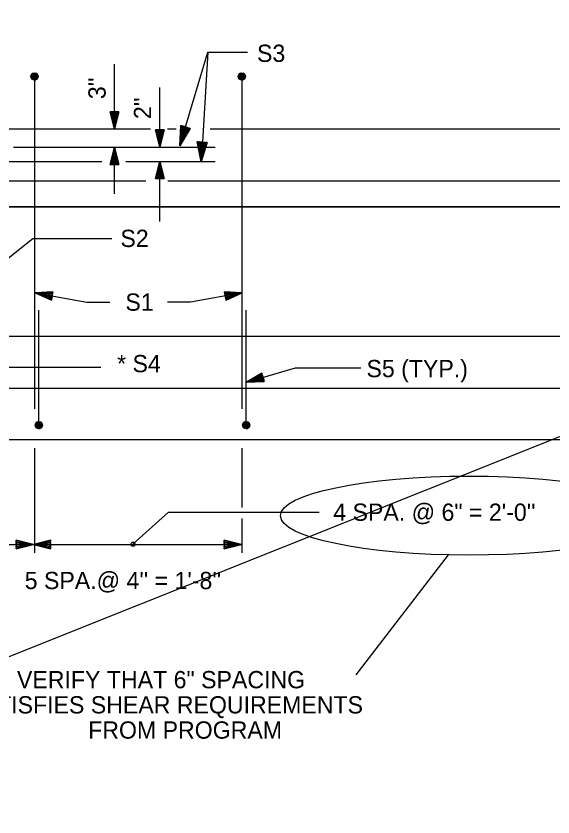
# Model space of a CAD drawing. Extents: x -25.6 to 34.8, y -0.7 to 26.3.
# Drawn here: x -22.14 to -18.25, y -0.65 to 5.14 of the extents above; entities that cross this region are included whole.
import ezdxf

# ---------------------------------------------------------------- set-up
doc = ezdxf.new("R2010")
doc.units = 0
for name, color, linetype in [('Dimension Lines', 7, 'Continuous'), ('Rebar Lines', 7, 'Continuous'), ('Sup Concrete Girder Lines', 7, 'Continuous'), ('Text', 7, 'Continuous'), ('User Information Notes', 7, 'Continuous')]:
    doc.layers.add(name, color=color, linetype=linetype)

msp = doc.modelspace()

# ---------------------------------------------------------------- linework, layer by layer
at = {"layer": 'Dimension Lines'}
for p, q in [((-25.0897, -0.6536), (34.0379, 22.9968)), ((-20.7493, 4.8831), (-20.7951, 4.1105)), ((-21.4254, 4.3259), (-21.4254, 4.7953)), ((-21.0962, 4.1944), (-21.0962, 4.6268)), ((-21.4254, 3.857), (-21.4254, 4.1944)), ((-21.0962, 3.6568), (-21.0962, 4.0916)), ((-22.0027, 2.0168), (-22.0027, 1.7056)), ((-20.5027, 2.0168), (-20.5027, 1.5862)), ((-22.0027, 1.7056), (-22.0027, 1.2588)), ((-20.5027, 1.5077), (-20.5027, 1.2588)), ((-23.6275, 1.3197), (-20.5062, 1.3197))]:
    msp.add_line(p, q, dxfattribs=at)
for points in [[(-20.9523, 4.2042), (-20.7493, 4.8831), (-20.4612, 4.8831)], [(-21.4254, 4.4509), (-21.4191, 4.4509), (-21.4254, 4.3259), (-21.4129, 4.4509), (-21.4066, 4.4509), (-21.4254, 4.3259), (-21.4004, 4.4509), (-21.3941, 4.4509), (-21.4254, 4.3259), (-21.4566, 4.4509), (-21.4504, 4.4509), (-21.4254, 4.3259), (-21.4441, 4.4509), (-21.4379, 4.4509), (-21.4254, 4.3259), (-21.4316, 4.4509), (-21.3941, 4.4509), (-21.4566, 4.4509), (-21.4254, 4.3259), (-21.3941, 4.4509)], [(-20.9114, 4.3407), (-20.9183, 4.3428), (-20.9523, 4.2042), (-20.9251, 4.3448), (-20.9319, 4.3469), (-20.9523, 4.2042), (-20.9388, 4.3489), (-20.9456, 4.3509), (-20.9523, 4.2042), (-20.8773, 4.3305), (-20.8842, 4.3326), (-20.9523, 4.2042), (-20.891, 4.3346), (-20.8978, 4.3367), (-20.9523, 4.2042), (-20.9046, 4.3387), (-20.9456, 4.3509), (-20.8773, 4.3305), (-20.9523, 4.2042), (-20.9456, 4.3509)], [(-21.0962, 4.3194), (-21.0899, 4.3194), (-21.0962, 4.1944), (-21.0837, 4.3194), (-21.0774, 4.3194), (-21.0962, 4.1944), (-21.0712, 4.3194), (-21.0649, 4.3194), (-21.0962, 4.1944), (-21.1274, 4.3194), (-21.1212, 4.3194), (-21.0962, 4.1944), (-21.1149, 4.3194), (-21.1087, 4.3194), (-21.0962, 4.1944), (-21.1024, 4.3194), (-21.0649, 4.3194), (-21.1274, 4.3194), (-21.0962, 4.1944), (-21.0649, 4.3194)], [(-20.7899, 4.2305), (-20.797, 4.2309), (-20.7983, 4.0882), (-20.8041, 4.2313), (-20.8112, 4.2318), (-20.7983, 4.0882), (-20.8183, 4.2322), (-20.8255, 4.2326), (-20.7983, 4.0882), (-20.7543, 4.2284), (-20.7614, 4.2288), (-20.7983, 4.0882), (-20.7685, 4.2292), (-20.7757, 4.2296), (-20.7983, 4.0882), (-20.7828, 4.23), (-20.8255, 4.2326), (-20.7543, 4.2284), (-20.7983, 4.0882), (-20.8255, 4.2326)], [(-21.4254, 4.0694), (-21.4316, 4.0694), (-21.4254, 4.1944), (-21.4379, 4.0694), (-21.4441, 4.0694), (-21.4254, 4.1944), (-21.4504, 4.0694), (-21.4566, 4.0694), (-21.4254, 4.1944), (-21.3941, 4.0694), (-21.4004, 4.0694), (-21.4254, 4.1944), (-21.4066, 4.0694), (-21.4129, 4.0694), (-21.4254, 4.1944), (-21.4191, 4.0694), (-21.4566, 4.0694), (-21.3941, 4.0694), (-21.4254, 4.1944), (-21.4566, 4.0694)], [(-21.0962, 3.9666), (-21.1024, 3.9666), (-21.0962, 4.0916), (-21.1087, 3.9666), (-21.1149, 3.9666), (-21.0962, 4.0916), (-21.1212, 3.9666), (-21.1274, 3.9666), (-21.0962, 4.0916), (-21.0649, 3.9666), (-21.0712, 3.9666), (-21.0962, 4.0916), (-21.0774, 3.9666), (-21.0837, 3.9666), (-21.0962, 4.0916), (-21.0899, 3.9666), (-21.1274, 3.9666), (-21.0649, 3.9666), (-21.0962, 4.0916), (-21.1274, 3.9666)], [(-22.2806, 3.3223), (-22.0145, 3.5343), (-21.4447, 3.5343)], [(-21.8757, 3.1175), (-21.8768, 3.1114), (-21.9987, 3.1394), (-21.8779, 3.1053), (-21.8789, 3.0991), (-21.9987, 3.1394), (-21.88, 3.093), (-21.8811, 3.0868), (-21.9987, 3.1394), (-21.8702, 3.1483), (-21.8713, 3.1422), (-21.9987, 3.1394), (-21.8724, 3.136), (-21.8735, 3.1298), (-21.9987, 3.1394), (-21.8746, 3.1237), (-21.8811, 3.0868), (-21.8702, 3.1483), (-21.9987, 3.1394), (-21.8811, 3.0868)], [(-21.9987, 3.1394), (-21.6241, 3.0729), (-21.4578, 3.0729)], [(-20.5002, 3.1394), (-20.8748, 3.0729), (-21.0411, 3.0729)], [(-20.6233, 3.1175), (-20.6222, 3.1114), (-20.5002, 3.1394), (-20.6211, 3.1053), (-20.62, 3.0991), (-20.5002, 3.1394), (-20.6189, 3.093), (-20.6178, 3.0868), (-20.5002, 3.1394), (-20.6287, 3.1483), (-20.6276, 3.1422), (-20.5002, 3.1394), (-20.6266, 3.136), (-20.6255, 3.1298), (-20.5002, 3.1394), (-20.6244, 3.1237), (-20.6178, 3.0868), (-20.6287, 3.1483), (-20.5002, 3.1394), (-20.6178, 3.0868)], [(-23.042, 2.2634), (-22.4727, 2.6012), (-21.5238, 2.6012)], [(-20.4704, 2.4946), (-20.115, 2.5961), (-19.6422, 2.5961)], [(-20.3502, 2.529), (-20.3485, 2.5229), (-20.4704, 2.4946), (-20.3468, 2.5169), (-20.345, 2.5109), (-20.4704, 2.4946), (-20.3433, 2.5049), (-20.3416, 2.4989), (-20.4704, 2.4946), (-20.3588, 2.559), (-20.3571, 2.553), (-20.4704, 2.4946), (-20.3554, 2.547), (-20.3536, 2.541), (-20.4704, 2.4946), (-20.3519, 2.5349), (-20.3416, 2.4989), (-20.3588, 2.559), (-20.4704, 2.4946), (-20.3416, 2.4989)], [(-21.2906, 1.3209), (-21.0336, 1.5535), (-19.9445, 1.5535)], [(-22.1364, 1.3197), (-22.1364, 1.3259), (-22.0114, 1.3197), (-22.1364, 1.3322), (-22.1364, 1.3384), (-22.0114, 1.3197), (-22.1364, 1.3447), (-22.1364, 1.3509), (-22.0114, 1.3197), (-22.1364, 1.2884), (-22.1364, 1.2947), (-22.0114, 1.3197), (-22.1364, 1.3009), (-22.1364, 1.3072), (-22.0114, 1.3197), (-22.1364, 1.3134), (-22.1364, 1.3509), (-22.1364, 1.2884), (-22.0114, 1.3197), (-22.1364, 1.3509)], [(-21.8864, 1.3197), (-21.8864, 1.3134), (-22.0114, 1.3197), (-21.8864, 1.3072), (-21.8864, 1.3009), (-22.0114, 1.3197), (-21.8864, 1.2947), (-21.8864, 1.2884), (-22.0114, 1.3197), (-21.8864, 1.3509), (-21.8864, 1.3447), (-22.0114, 1.3197), (-21.8864, 1.3384), (-21.8864, 1.3322), (-22.0114, 1.3197), (-21.8864, 1.3259), (-21.8864, 1.2884), (-21.8864, 1.3509), (-22.0114, 1.3197), (-21.8864, 1.2884)], [(-20.6312, 1.3197), (-20.6312, 1.3259), (-20.5062, 1.3197), (-20.6312, 1.3322), (-20.6312, 1.3384), (-20.5062, 1.3197), (-20.6312, 1.3447), (-20.6312, 1.3509), (-20.5062, 1.3197), (-20.6312, 1.2884), (-20.6312, 1.2947), (-20.5062, 1.3197), (-20.6312, 1.3009), (-20.6312, 1.3072), (-20.5062, 1.3197), (-20.6312, 1.3134), (-20.6312, 1.3509), (-20.6312, 1.2884), (-20.5062, 1.3197), (-20.6312, 1.3509)]]:
    msp.add_lwpolyline(points, dxfattribs=at)
msp.add_circle((-21.2906, 1.3209), 0.0154, dxfattribs=at)
at = {"layer": 'Rebar Lines'}
for p, q in [((-22.002, 4.6937), (-22.002, 2.2993)), ((-20.5031, 4.6937), (-20.5031, 2.2993)), ((-22.1542, 4.1944), (-20.6959, 4.1944)), ((-23.5739, 4.0916), (-21.985, 4.0916)), ((-21.985, 4.0916), (-21.5162, 4.0916)), ((-21.3422, 4.0916), (-20.6959, 4.0916)), ((-21.9714, 2.2086), (-21.9714, 3.0134)), ((-20.4725, 2.2086), (-20.4725, 3.0134))]:
    msp.add_line(p, q, dxfattribs=at)
for points in [[(-22.0023, 4.7322), (-21.9922, 4.7303), (-21.9836, 4.7245), (-21.9779, 4.7159), (-21.9759, 4.7058), (-21.9779, 4.6957), (-21.9836, 4.6871), (-21.9922, 4.6815), (-22.0023, 4.6794), (-22.0124, 4.6815), (-22.021, 4.6871), (-22.0267, 4.6957), (-22.0287, 4.7058), (-22.0267, 4.7159), (-22.021, 4.7245), (-22.0124, 4.7303), (-22.0023, 4.7322), (-22.0023, 4.7058), (-22.0023, 4.6794), (-21.9922, 4.6815), (-22.0023, 4.7058), (-21.9836, 4.6871), (-21.9779, 4.6957), (-22.0023, 4.7058), (-21.9759, 4.7058), (-21.9779, 4.7159), (-22.0023, 4.7058), (-21.9836, 4.7245), (-21.9922, 4.7303), (-22.0023, 4.7058), (-22.0124, 4.7303), (-22.021, 4.7245), (-22.0023, 4.7058), (-22.0267, 4.7159), (-22.0287, 4.7058), (-22.0023, 4.7058), (-22.0267, 4.6957), (-22.021, 4.6871), (-22.0023, 4.7058), (-22.0124, 4.6815)], [(-20.5031, 4.7322), (-20.493, 4.7303), (-20.4844, 4.7245), (-20.4786, 4.7159), (-20.4767, 4.7058), (-20.4786, 4.6957), (-20.4844, 4.6871), (-20.493, 4.6815), (-20.5031, 4.6794), (-20.5132, 4.6815), (-20.5218, 4.6871), (-20.5275, 4.6957), (-20.5295, 4.7058), (-20.5275, 4.7159), (-20.5218, 4.7245), (-20.5132, 4.7303), (-20.5031, 4.7322), (-20.5031, 4.7058), (-20.5031, 4.6794), (-20.493, 4.6815), (-20.5031, 4.7058), (-20.4844, 4.6871), (-20.4786, 4.6957), (-20.5031, 4.7058), (-20.4767, 4.7058), (-20.4786, 4.7159), (-20.5031, 4.7058), (-20.4844, 4.7245), (-20.493, 4.7303), (-20.5031, 4.7058), (-20.5132, 4.7303), (-20.5218, 4.7245), (-20.5031, 4.7058), (-20.5275, 4.7159), (-20.5295, 4.7058), (-20.5031, 4.7058), (-20.5275, 4.6957), (-20.5218, 4.6871), (-20.5031, 4.7058), (-20.5132, 4.6815)], [(-21.9713, 2.2086), (-21.9612, 2.2067), (-21.9526, 2.2009), (-21.9469, 2.1923), (-21.9449, 2.1822), (-21.9469, 2.1721), (-21.9526, 2.1635), (-21.9612, 2.1579), (-21.9713, 2.1558), (-21.9814, 2.1579), (-21.99, 2.1635), (-21.9957, 2.1721), (-21.9978, 2.1822), (-21.9957, 2.1923), (-21.99, 2.2009), (-21.9814, 2.2067), (-21.9713, 2.2086), (-21.9713, 2.1822), (-21.9713, 2.1558), (-21.9612, 2.1579), (-21.9713, 2.1822), (-21.9526, 2.1635), (-21.9469, 2.1721), (-21.9713, 2.1822), (-21.9449, 2.1822), (-21.9469, 2.1923), (-21.9713, 2.1822), (-21.9526, 2.2009), (-21.9612, 2.2067), (-21.9713, 2.1822), (-21.9814, 2.2067), (-21.99, 2.2009), (-21.9713, 2.1822), (-21.9957, 2.1923), (-21.9978, 2.1822), (-21.9713, 2.1822), (-21.9957, 2.1721), (-21.99, 2.1635), (-21.9713, 2.1822), (-21.9814, 2.1579)], [(-20.4724, 2.2086), (-20.4624, 2.2067), (-20.4538, 2.2009), (-20.4481, 2.1923), (-20.446, 2.1822), (-20.4481, 2.1721), (-20.4538, 2.1635), (-20.4623, 2.1579), (-20.4724, 2.1558), (-20.4825, 2.1579), (-20.4911, 2.1635), (-20.4969, 2.1721), (-20.4989, 2.1822), (-20.4969, 2.1923), (-20.4912, 2.2009), (-20.4826, 2.2067), (-20.4724, 2.2086), (-20.4724, 2.1822), (-20.4724, 2.1558), (-20.4623, 2.1579), (-20.4724, 2.1822), (-20.4538, 2.1635), (-20.4481, 2.1721), (-20.4724, 2.1822), (-20.446, 2.1822), (-20.4481, 2.1923), (-20.4724, 2.1822), (-20.4538, 2.2009), (-20.4624, 2.2067), (-20.4724, 2.1822), (-20.4826, 2.2067), (-20.4912, 2.2009), (-20.4724, 2.1822), (-20.4969, 2.1923), (-20.4989, 2.1822), (-20.4724, 2.1822), (-20.4969, 2.1721), (-20.4911, 2.1635), (-20.4724, 2.1822), (-20.4825, 2.1579)]]:
    msp.add_lwpolyline(points, dxfattribs=at)
at = {"layer": 'Sup Concrete Girder Lines'}
for p, q in [((-23.821, 3.9509), (-21.1971, 3.9509)), ((-23.821, 3.7634), (-13.9121, 3.7634)), ((-16.3053, 3.7634), (-23.821, 3.7634)), ((-23.821, 2.8259), (-13.9121, 2.8259)), ((-23.821, 2.4509), (-13.9121, 2.4509)), ((-12.2124, 2.0759), (-23.821, 2.0759))]:
    msp.add_line(p, q, dxfattribs=at)
for points in [[(-23.821, 4.3259), (-21.1651, 4.3259)], [(-21.0403, 4.3259), (-20.9779, 4.3259)], [(-20.7335, 4.3259), (-13.9121, 4.3259)], [(-21.0392, 3.9509), (-8.9824, 3.9509)]]:
    msp.add_lwpolyline(points, dxfattribs=at)
at = {"layer": 'User Information Notes'}
msp.add_line((-19.0112, 1.2429), (-19.6782, 0.375), dxfattribs=at)
msp.add_ellipse((-18.8588, 1.5274), major_axis=(1.3656, 0), ratio=0.209655, dxfattribs=at)

# ---------------------------------------------------------------- texts
at = {"layer": 'Text'}
for s, p in [('S3', (-20.3936, 4.8114)), ('S2', (-21.3817, 3.4718)), ('S1', (-21.3458, 3.0104)), ('S5 (TYP.)', (-19.6017, 2.5294)), ('4 SPA. @ 6" = 2\'-0\'\'', (-19.8419, 1.49)), ("5 SPA.@ 4'' = 1'-8''", (-22.0738, 0.9955))]:
    msp.add_text(s, height=0.125, dxfattribs=at).set_placement(p)
for s, rotation, p in [("3''", 90, (-21.4883, 4.542)), ("2''", 90, (-21.1592, 4.3977)), ('* S4', 360, (-21.4055, 2.5653))]:
    msp.add_text(s, height=0.125, rotation=rotation, dxfattribs=at).set_placement(p)
at = {"layer": 'User Information Notes'}
for s, p in [('VERIFY THAT 6" SPACING ', (-22.1297, 0.2779)), ('SATISFIES SHEAR REQUIREMENTS ', (-22.4968, 0.0956)), ('FROM PROGRAM', (-21.6149, -0.0867))]:
    msp.add_text(s, height=0.125, rotation=360, dxfattribs=at).set_placement(p)

doc.saveas('drawing.dxf')
